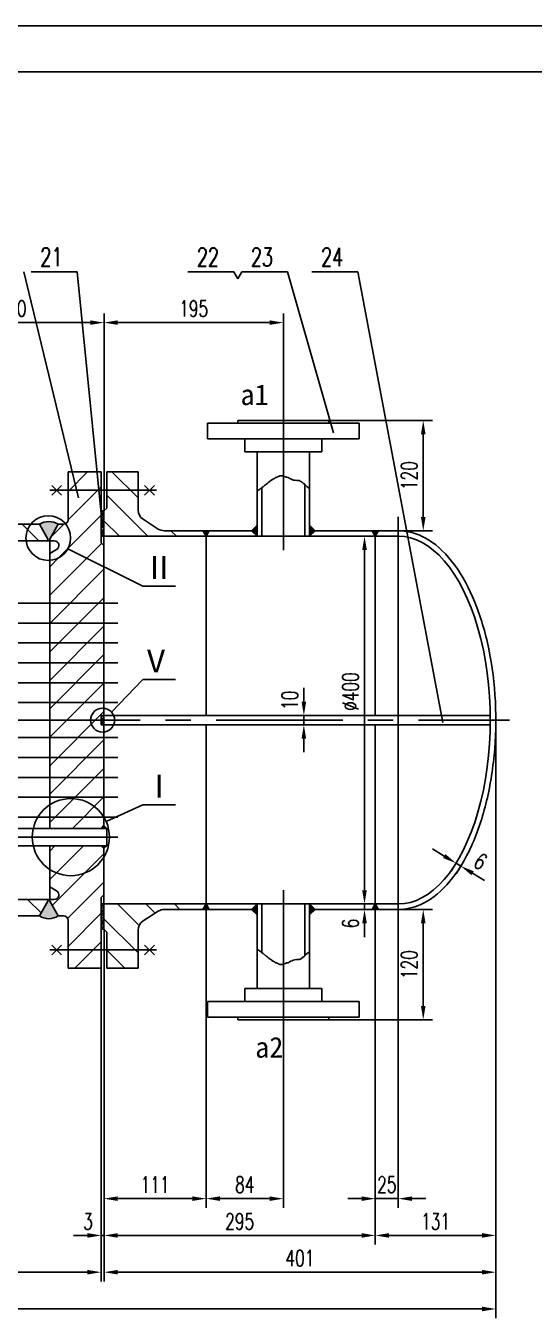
# Model space of a CAD drawing. Extents: x -330 to 591, y 748 to 1407.
# Drawn here: x 262.3 to 372.9, y 1125.9 to 1407.1 of the extents above; entities that cross this region are included whole.
import ezdxf

# ---------------------------------------------------------------- set-up
doc = ezdxf.new("R2010")
doc.units = 0
doc.header["$LTSCALE"] = 11
doc.header["$MEASUREMENT"] = 0
doc.linetypes.add('CENTER', pattern=[2, 1.25, -0.25, 0.25, -0.25])
doc.layers.get('DEFPOINTS').update_dxf_attribs({"linetype": 'CONTINUOUS'})
doc.layers.add('1', color=1, linetype='CONTINUOUS')
doc.layers.add('6', color=1, linetype='CENTER')
doc.styles.add('HZTXT', font='romans.shx', dxfattribs={"width": 0.7, "bigfont": 'hzj.shx'})
doc.styles.get("Standard").update_dxf_attribs({"font": 'SimSun.ttf', "width": 0.7})
doc.dimstyles.get("Standard").update_dxf_attribs({"dimtxt": 0.18, "dimasz": 0.18, "dimexe": 0.18, "dimexo": 0.0625, "dimgap": 0.09, "dimtad": 0, "dimtih": 1, "dimtoh": 1, "dimdec": 4, "dimzin": 0, "dimdsep": 46, "dimtxsty": 'Standard', "dimcen": 0.09, "dimadec": 0, "dimazin": 0, "dimtfac": 1, "dimtdec": 4, "dimtofl": 0, "dimtmove": 0, "dimatfit": 3, "dimfxl": 0, "dimtolj": 1, "dimtzin": 0, "dimarcsym": 0})
pattern_1 = [(135, (0, 731.0505), (-3.093592, -3.093592), [])]
pattern_2 = [(45, (-23.901, -31.7727), (-0.26516504, 0.26516504), []), (135, (-23.901, -31.7727), (-0.79549513, 0.26516504), [0.9375, -0.5625])]

# ---------------------------------------------------------------- blocks, each defined once
blk = doc.blocks.new('*D128')
at = {"layer": '1', "color": 4}
for p, q in [((-179.46, 1141.89), (-179.46, 1133.89)), ((278.74, 1141.89), (278.74, 1133.89)), ((-176.46, 1135.89), (275.74, 1135.89))]:
    blk.add_line(p, q, dxfattribs=at)
for points in [[(-176.46, 1136.39), (-176.46, 1135.39), (-179.46, 1135.89)], [(275.74, 1136.39), (275.74, 1135.39), (278.74, 1135.89)]]:
    blk.add_solid(points, dxfattribs=at)
at = {"layer": 'DEFPOINTS', "color": 0}
for p in [(-179.46, 1141.89), (278.74, 1141.89), (278.74, 1135.89)]:
    blk.add_point(p, dxfattribs=at)
at = {"layer": '1', "color": 4, "insert": (49.64, 1138.94), "char_height": 3.5, "attachment_point": 5, "style": 'HZTXT'}
blk.add_mtext('\\A1;3191', dxfattribs=at)
blk = doc.blocks.new('*D127')
at = {"layer": '1', "color": 4}
for p, q in [((364.54, 1181.74), (364.54, 1125.89)), ((-265.26, 1146.72), (-265.26, 1125.89)), ((-262.26, 1127.89), (361.54, 1127.89))]:
    blk.add_line(p, q, dxfattribs=at)
for points in [[(-262.26, 1128.39), (-262.26, 1127.39), (-265.26, 1127.89)], [(361.54, 1128.39), (361.54, 1127.39), (364.54, 1127.89)]]:
    blk.add_solid(points, dxfattribs=at)
at = {"layer": 'DEFPOINTS', "color": 0}
for p in [(364.54, 1181.74), (-265.26, 1146.72), (364.54, 1127.89)]:
    blk.add_point(p, dxfattribs=at)
at = {"layer": '1', "color": 4, "insert": (49.64, 1130.94), "char_height": 3.5, "attachment_point": 5, "style": 'HZTXT'}
blk.add_mtext('\\A1;~4000', dxfattribs=at)
blk = doc.blocks.new('*D15')
at = {"layer": '1', "color": 4}
for p, q in [((239.34, 1337.6), (239.34, 1344.48)), ((279.34, 1301.5), (279.34, 1344.48)), ((242.34, 1342.48), (276.34, 1342.48))]:
    blk.add_line(p, q, dxfattribs=at)
for points in [[(242.34, 1342.98), (242.34, 1341.98), (239.34, 1342.48)], [(276.34, 1342.98), (276.34, 1341.98), (279.34, 1342.48)]]:
    blk.add_solid(points, dxfattribs=at)
at = {"layer": 'DEFPOINTS', "color": 0}
for p in [(279.34, 1342.48), (239.34, 1337.6), (279.34, 1301.5)]:
    blk.add_point(p, dxfattribs=at)
at = {"layer": '1', "color": 4, "insert": (259.34, 1345.53), "char_height": 3.5, "attachment_point": 5, "style": 'HZTXT'}
blk.add_mtext('\\A1;200', dxfattribs=at)
blk = doc.blocks.new('*D14')
at = {"layer": '1', "color": 4}
for p, q in [((279.34, 1301.5), (279.34, 1344.48)), ((318.34, 1324.2), (318.34, 1344.48)), ((282.34, 1342.48), (315.34, 1342.48))]:
    blk.add_line(p, q, dxfattribs=at)
for points in [[(282.34, 1342.98), (282.34, 1341.98), (279.34, 1342.48)], [(315.34, 1342.98), (315.34, 1341.98), (318.34, 1342.48)]]:
    blk.add_solid(points, dxfattribs=at)
at = {"layer": 'DEFPOINTS', "color": 0}
for p in [(318.34, 1342.48), (318.34, 1324.2), (279.34, 1301.5)]:
    blk.add_point(p, dxfattribs=at)
at = {"layer": '1', "color": 4, "insert": (298.84, 1345.53), "char_height": 3.5, "attachment_point": 5, "style": 'HZTXT'}
blk.add_mtext('\\A1;195', dxfattribs=at)
blk = doc.blocks.new('*D13')
at = {"layer": '1', "color": 4}
for p, q in [((328.24, 1321.2), (350.76, 1321.2)), ((348.76, 1300.2), (348.76, 1318.2)), ((333.72, 1297.2), (350.76, 1297.2))]:
    blk.add_line(p, q, dxfattribs=at)
for points in [[(348.26, 1318.2), (349.26, 1318.2), (348.76, 1321.2)], [(348.26, 1300.2), (349.26, 1300.2), (348.76, 1297.2)]]:
    blk.add_solid(points, dxfattribs=at)
at = {"layer": 'DEFPOINTS', "color": 0}
for p in [(328.24, 1321.2), (348.76, 1321.2), (333.72, 1297.2)]:
    blk.add_point(p, dxfattribs=at)
at = {"layer": '1', "color": 4, "insert": (345.71, 1309.2), "char_height": 3.5, "attachment_point": 5, "rotation": 90, "style": 'HZTXT'}
blk.add_mtext('\\A1;120', dxfattribs=at)
blk = doc.blocks.new('*D12')
at = {"layer": '1', "color": 4}
for p, q in [((364.54, 1256), (364.54, 1133.89)), ((279.34, 1210.5), (279.34, 1133.89)), ((282.34, 1135.89), (361.54, 1135.89))]:
    blk.add_line(p, q, dxfattribs=at)
for points in [[(282.34, 1136.39), (282.34, 1135.39), (279.34, 1135.89)], [(361.54, 1136.39), (361.54, 1135.39), (364.54, 1135.89)]]:
    blk.add_solid(points, dxfattribs=at)
at = {"layer": 'DEFPOINTS', "color": 0}
for p in [(364.54, 1256), (279.34, 1210.5), (364.54, 1135.89)]:
    blk.add_point(p, dxfattribs=at)
at = {"layer": '1', "color": 4, "insert": (321.94, 1138.94), "char_height": 3.5, "attachment_point": 5, "style": 'HZTXT'}
blk.add_mtext('\\A1;401', dxfattribs=at)
blk = doc.blocks.new('*D11')
at = {"layer": '1', "color": 4}
for p, q in [((364.54, 1256), (364.54, 1141.89)), ((338.34, 1216), (338.34, 1141.89)), ((341.34, 1143.89), (361.54, 1143.89))]:
    blk.add_line(p, q, dxfattribs=at)
for points in [[(341.34, 1144.39), (341.34, 1143.39), (338.34, 1143.89)], [(361.54, 1144.39), (361.54, 1143.39), (364.54, 1143.89)]]:
    blk.add_solid(points, dxfattribs=at)
at = {"layer": 'DEFPOINTS', "color": 0}
for p in [(364.54, 1256), (338.34, 1216), (364.54, 1143.89)]:
    blk.add_point(p, dxfattribs=at)
at = {"layer": '1', "color": 4, "insert": (351.44, 1146.94), "char_height": 3.5, "attachment_point": 5, "style": 'HZTXT'}
blk.add_mtext('\\A1;131', dxfattribs=at)
blk = doc.blocks.new('*D10')
at = {"layer": '1', "color": 4}
for p, q in [((338.34, 1216), (338.34, 1141.89)), ((279.34, 1149.89), (279.34, 1141.89)), ((282.34, 1143.89), (335.34, 1143.89))]:
    blk.add_line(p, q, dxfattribs=at)
for points in [[(282.34, 1144.39), (282.34, 1143.39), (279.34, 1143.89)], [(335.34, 1144.39), (335.34, 1143.39), (338.34, 1143.89)]]:
    blk.add_solid(points, dxfattribs=at)
at = {"layer": 'DEFPOINTS', "color": 0}
for p in [(338.34, 1216), (279.34, 1149.89), (338.34, 1143.89)]:
    blk.add_point(p, dxfattribs=at)
at = {"layer": '1', "color": 4, "insert": (308.84, 1146.94), "char_height": 3.5, "attachment_point": 5, "style": 'HZTXT'}
blk.add_mtext('\\A1;295', dxfattribs=at)
blk = doc.blocks.new('*D9')
at = {"layer": '1', "color": 4}
for p, q in [((301.54, 1216), (301.54, 1149.89)), ((279.34, 1210.5), (279.34, 1149.89)), ((298.54, 1151.89), (282.34, 1151.89))]:
    blk.add_line(p, q, dxfattribs=at)
for points in [[(282.34, 1152.39), (282.34, 1151.39), (279.34, 1151.89)], [(298.54, 1152.39), (298.54, 1151.39), (301.54, 1151.89)]]:
    blk.add_solid(points, dxfattribs=at)
at = {"layer": 'DEFPOINTS', "color": 0}
for p in [(301.54, 1216), (279.34, 1210.5), (279.34, 1151.89)]:
    blk.add_point(p, dxfattribs=at)
at = {"layer": '1', "color": 4, "insert": (290.44, 1154.94), "char_height": 3.5, "attachment_point": 5, "style": 'HZTXT'}
blk.add_mtext('\\A1;111', dxfattribs=at)
blk = doc.blocks.new('*D8')
at = {"layer": '1', "color": 4}
for p, q in [((338.34, 1216), (338.34, 1149.89)), ((343.34, 1211.8), (343.34, 1149.89)), ((335.34, 1151.89), (332.34, 1151.89)), ((343.34, 1151.89), (338.34, 1151.89)), ((346.34, 1151.89), (349.34, 1151.89))]:
    blk.add_line(p, q, dxfattribs=at)
for points in [[(335.34, 1152.39), (335.34, 1151.39), (338.34, 1151.89)], [(346.34, 1152.39), (346.34, 1151.39), (343.34, 1151.89)]]:
    blk.add_solid(points, dxfattribs=at)
at = {"layer": 'DEFPOINTS', "color": 0}
for p in [(338.34, 1216), (343.34, 1211.8), (338.34, 1151.89)]:
    blk.add_point(p, dxfattribs=at)
at = {"layer": '1', "color": 4, "insert": (340.84, 1154.94), "char_height": 3.5, "attachment_point": 5, "style": 'HZTXT'}
blk.add_mtext('\\A1;25', dxfattribs=at)
blk = doc.blocks.new('*D7')
at = {"layer": '1', "color": 4}
for p, q in [((301.54, 1216), (301.54, 1149.89)), ((318.34, 1187.8), (318.34, 1149.89)), ((304.54, 1151.89), (315.34, 1151.89))]:
    blk.add_line(p, q, dxfattribs=at)
for points in [[(304.54, 1152.39), (304.54, 1151.39), (301.54, 1151.89)], [(315.34, 1152.39), (315.34, 1151.39), (318.34, 1151.89)]]:
    blk.add_solid(points, dxfattribs=at)
at = {"layer": 'DEFPOINTS', "color": 0}
for p in [(301.54, 1216), (318.34, 1187.8), (318.34, 1151.89)]:
    blk.add_point(p, dxfattribs=at)
at = {"layer": '1', "color": 4, "insert": (309.94, 1154.94), "char_height": 3.5, "attachment_point": 5, "style": 'HZTXT'}
blk.add_mtext('\\A1;84', dxfattribs=at)
blk = doc.blocks.new('*D6')
at = {"layer": '1', "color": 4}
for p, q in [((278.74, 1210.5), (278.74, 1141.89)), ((279.34, 1210.5), (279.34, 1141.89)), ((275.74, 1143.89), (272.74, 1143.89)), ((278.74, 1143.89), (279.34, 1143.89)), ((282.34, 1143.89), (285.34, 1143.89))]:
    blk.add_line(p, q, dxfattribs=at)
for points in [[(275.74, 1144.39), (275.74, 1143.39), (278.74, 1143.89)], [(282.34, 1144.39), (282.34, 1143.39), (279.34, 1143.89)]]:
    blk.add_solid(points, dxfattribs=at)
at = {"layer": 'DEFPOINTS', "color": 0}
for p in [(278.74, 1210.5), (279.34, 1210.5), (279.34, 1143.89)]:
    blk.add_point(p, dxfattribs=at)
at = {"layer": '1', "color": 4, "insert": (275.85, 1146.94), "char_height": 3.5, "attachment_point": 5, "style": 'HZTXT'}
blk.add_mtext('\\A1;3', dxfattribs=at)
blk = doc.blocks.new('*D5')
at = {"layer": '1', "color": 4}
for p, q in [((335.36, 1296), (337.99, 1296)), ((335.99, 1219), (335.99, 1293)), ((335.36, 1216), (337.99, 1216))]:
    blk.add_line(p, q, dxfattribs=at)
for points in [[(335.49, 1293), (336.49, 1293), (335.99, 1296)], [(335.49, 1219), (336.49, 1219), (335.99, 1216)]]:
    blk.add_solid(points, dxfattribs=at)
at = {"layer": 'DEFPOINTS', "color": 0}
for p in [(335.36, 1296), (335.99, 1296), (335.36, 1216)]:
    blk.add_point(p, dxfattribs=at)
at = {"layer": '1', "color": 4, "insert": (332.94, 1262.2), "char_height": 3.5, "attachment_point": 5, "rotation": 90, "style": 'HZTXT'}
blk.add_mtext('\\A1;%%C400', dxfattribs=at)
blk = doc.blocks.new('*D4')
at = {"layer": '1', "color": 4}
for p, q in [((335.99, 1219), (335.99, 1222)), ((336.12, 1214.8), (333.99, 1214.8)), ((335.36, 1216), (337.99, 1216)), ((335.99, 1216), (335.99, 1214.8)), ((335.99, 1211.8), (335.99, 1208.8))]:
    blk.add_line(p, q, dxfattribs=at)
for points in [[(335.49, 1219), (336.49, 1219), (335.99, 1216)], [(335.49, 1211.8), (336.49, 1211.8), (335.99, 1214.8)]]:
    blk.add_solid(points, dxfattribs=at)
at = {"layer": 'DEFPOINTS', "color": 0}
for p in [(335.36, 1216), (335.99, 1214.8), (336.12, 1214.8)]:
    blk.add_point(p, dxfattribs=at)
at = {"layer": '1', "color": 4, "insert": (332.94, 1211.74), "char_height": 3.5, "attachment_point": 5, "rotation": 90, "style": 'HZTXT'}
blk.add_mtext('\\A1;6', dxfattribs=at)
blk = doc.blocks.new('*D3')
at = {"layer": '1', "color": 4}
for p, q in [((333.72, 1214.8), (350.76, 1214.8)), ((348.76, 1211.8), (348.76, 1193.8)), ((328.24, 1190.8), (350.76, 1190.8))]:
    blk.add_line(p, q, dxfattribs=at)
for points in [[(348.26, 1211.8), (349.26, 1211.8), (348.76, 1214.8)], [(348.26, 1193.8), (349.26, 1193.8), (348.76, 1190.8)]]:
    blk.add_solid(points, dxfattribs=at)
at = {"layer": 'DEFPOINTS', "color": 0}
for p in [(333.72, 1214.8), (328.24, 1190.8), (348.76, 1190.8)]:
    blk.add_point(p, dxfattribs=at)
at = {"layer": '1', "color": 4, "insert": (345.71, 1202.8), "char_height": 3.5, "attachment_point": 5, "rotation": 90, "style": 'HZTXT'}
blk.add_mtext('\\A1;120', dxfattribs=at)
blk = doc.blocks.new('*D2')
at = {"layer": '1', "color": 4}
for p, q in [((353.33, 1226.42), (350.76, 1227.98)), ((356.07, 1225.15), (354.86, 1223.16)), ((357.1, 1224.53), (355.89, 1222.54)), ((355.9, 1224.87), (356.92, 1224.25)), ((359.49, 1222.69), (362.05, 1221.14))]:
    blk.add_line(p, q, dxfattribs=at)
for points in [[(353.59, 1226.85), (353.07, 1226), (355.9, 1224.87)], [(359.75, 1223.12), (359.23, 1222.26), (356.92, 1224.25)]]:
    blk.add_solid(points, dxfattribs=at)
at = {"layer": 'DEFPOINTS', "color": 0}
for p in [(356.07, 1225.15), (356.92, 1224.25), (357.1, 1224.53)]:
    blk.add_point(p, dxfattribs=at)
at = {"layer": '1', "color": 4, "insert": (361.21, 1225.26), "char_height": 3.5, "attachment_point": 5, "rotation": 328.7921, "style": 'HZTXT'}
blk.add_mtext('\\A1;6', dxfattribs=at)
blk = doc.blocks.new('*D1')
at = {"layer": '1', "color": 4}
for p, q in [((322.8, 1260), (322.8, 1263)), ((321.32, 1257), (324.8, 1257)), ((322.8, 1255), (322.8, 1257)), ((321.32, 1255), (324.8, 1255)), ((322.8, 1252), (322.8, 1249))]:
    blk.add_line(p, q, dxfattribs=at)
for points in [[(322.3, 1260), (323.3, 1260), (322.8, 1257)], [(322.3, 1252), (323.3, 1252), (322.8, 1255)]]:
    blk.add_solid(points, dxfattribs=at)
at = {"layer": 'DEFPOINTS', "color": 0}
for p in [(321.32, 1257), (322.8, 1257), (321.32, 1255)]:
    blk.add_point(p, dxfattribs=at)
at = {"layer": '1', "color": 4, "insert": (319.75, 1260.31), "char_height": 3.5, "attachment_point": 5, "rotation": 90, "style": 'HZTXT'}
blk.add_mtext('\\A1;10', dxfattribs=at)

msp = doc.modelspace()

# ---------------------------------------------------------------- hatches: boundary and pattern name
at = {"layer": '1'}
h = msp.add_hatch(dxfattribs=at)
h.set_pattern_fill('ANSI31', color=0, scale=35, style=0)
h.set_pattern_definition([(45, (0, 731.0505), (-3.093592, 3.093592), [])])
h.paths.add_polyline_path([(278.737729, 1217.403015), (279.337729, 1218.003015), (279.337729, 1226.249643, -0.4265553743), (267.537729, 1223.530492), (267.537729, 1219.735066), (269.037729, 1218.869041, -0.767326988), (268.537729, 1217.003015), (267.537729, 1217.003015), (267.537729, 1216.603015), (269.38525, 1213.403015), (270.537729, 1213.403015, -0.4142135624), (271.537729, 1212.403015), (271.537729, 1206.003015), (278.737729, 1206.003015)])
h.paths.add_polyline_path([(278.737729, 1206.003015), (271.537729, 1206.003015), (271.537729, 1202.003015), (278.737729, 1202.003015)])
h.paths.add_polyline_path([(279.337729, 1253.417283, -0.448121371), (276.437978, 1256.003015, -0.448121371), (279.337729, 1258.588748), (279.337729, 1289.357142), (271.46659, 1293.25779, -0.255495202), (267.537729, 1290.753608), (267.537729, 1256.003015), (267.537729, 1237.564699, -0.4265553743), (279.337729, 1234.845548)])
h.paths.add_polyline_path([(267.537729, 1237.564699), (267.537729, 1232.453015), (278.737729, 1232.453015), (279.337729, 1233.053015), (279.337729, 1234.845548, 0.4265553743)])
h.paths.add_polyline_path([(279.337729, 1226.249643), (279.337729, 1228.053015), (278.737729, 1228.653015), (267.537729, 1228.653015), (267.537729, 1223.530492, 0.4265553743)])
h.paths.add_polyline_path([(278.737729, 1256.003015), (278.737729, 1257.003015), (279.337729, 1257.003015), (279.337729, 1258.588748, 0.448121371), (276.437978, 1256.003015, 0.448121371), (279.337729, 1253.417283), (279.337729, 1255.003015), (278.737729, 1255.003015)], flags=17)
h.paths.add_polyline_path([(272.068239, 1295.599107, 0.1744747558), (270.954387, 1298.693952, -0.1078568398), (270.537729, 1298.603015), (269.38525, 1298.603015), (267.537729, 1295.403015), (267.537729, 1295.003015), (268.537729, 1295.003015, -0.767326988), (269.037729, 1293.13699), (267.537729, 1292.270965), (267.537729, 1290.753608, 0.3946753707)])
h.paths.add_polyline_path([(278.737729, 1306.003015), (271.537729, 1306.003015), (271.537729, 1299.603015, -0.2932553167), (270.954387, 1298.693952, -0.1744747558), (272.068239, 1295.599107, -0.1264311471), (271.46659, 1293.25779), (279.337729, 1289.357142), (279.337729, 1294.003015), (278.737729, 1294.603015)])
h.paths.add_polyline_path([(278.737729, 1310.003015), (271.537729, 1310.003015), (271.537729, 1306.003015), (278.737729, 1306.003015)])
h = msp.add_hatch(dxfattribs=at)
h.set_pattern_fill('ANSI31', color=0, scale=35, angle=90, style=0)
h.set_pattern_definition(pattern_1)
h.paths.add_polyline_path([(286.737729, 1301.716453), (286.737729, 1306.003015), (279.937729, 1306.003015), (279.937729, 1302.103015), (279.337729, 1301.503015), (279.337729, 1296.003015), (298.337729, 1296.003015), (297.644908, 1297.203015), (292.439975, 1297.203015, -0.143297214), (291.146246, 1297.581564), (287.844, 1299.695002, -0.2557369175)])
h.paths.add_polyline_path([(286.737729, 1310.003015), (279.937729, 1310.003015), (279.937729, 1306.003015), (286.737729, 1306.003015)])
for points in [[(269.38525, 1298.603015, 0.2930373074), (265.290208, 1298.603015), (267.137729, 1295.403015), (267.137729, 1295.003015), (267.537729, 1295.003015), (267.537729, 1295.403015)], [(301.537729, 1296.003015), (302.230549, 1297.203015), (300.844908, 1297.203015)], [(312.637729, 1298.403015), (311.437729, 1297.203015), (312.637729, 1296.003015)], [(325.237729, 1297.203015), (324.037729, 1298.403015), (324.037729, 1296.003015)], [(339.030549, 1297.203015), (337.644908, 1297.203015), (338.337729, 1296.003015)], [(279.937729, 1232.453015), (279.337729, 1233.053015), (278.737729, 1232.453015)], [(278.737729, 1228.653015), (279.337729, 1228.053015), (279.937729, 1228.653015)], [(267.537729, 1216.603015), (267.537729, 1217.003015), (267.137729, 1217.003015), (267.137729, 1216.603015), (265.290208, 1213.403015, 0.2930373074), (269.38525, 1213.403015)], [(301.537729, 1216.003015), (300.844908, 1214.803015), (302.230549, 1214.803015)], [(312.637729, 1216.003015), (311.437729, 1214.803015), (312.637729, 1213.603015)], [(324.037729, 1216.003015), (324.037729, 1213.603015), (325.237729, 1214.803015)], [(339.030549, 1214.803015), (338.337729, 1216.003015), (337.644908, 1214.803015)]]:
    msp.add_hatch(color=0, dxfattribs=at).paths.add_polyline_path(points)
h = msp.add_hatch(dxfattribs=at)
h.set_pattern_fill('ANSI38', color=0, scale=3, style=0)
h.set_pattern_definition(pattern_2)
h.paths.add_polyline_path([(278.737729, 1296.003015), (279.337729, 1296.003015), (279.337729, 1301.503015), (278.737729, 1301.503015)])
h = msp.add_hatch(dxfattribs=at)
h.set_pattern_fill('ANSI31', color=0, scale=35, angle=90, style=0)
h.set_pattern_definition(pattern_1)
h.paths.add_polyline_path([(-32.70801, 1298.603015), (-165.21475, 1298.603015), (-167.062271, 1295.403015), (-167.062271, 1295.003015), (-32.70801, 1295.003015)])
h.paths.add_polyline_path([(-148.704256, 1215.599825), (-150.107446, 1217.003015), (-167.062271, 1217.003015), (-167.062271, 1216.603015), (-165.21475, 1213.403015), (-150.901066, 1213.403015)])
h.paths.add_polyline_path([(-32.70801, 1217.003015), (-128.817097, 1217.003015), (-130.220287, 1215.599825), (-128.023477, 1213.403015), (-32.70801, 1213.403015)])
h.paths.add_polyline_path([(13.428503, 1217.003015), (-30.90801, 1217.003015), (-30.90801, 1213.403015), (13.428503, 1213.403015)])
h.paths.add_polyline_path([(-6.887925, 1298.603015), (-30.90801, 1298.603015), (-30.90801, 1295.003015), (-7.808772, 1295.003015)])
h.paths.add_polyline_path([(13.428503, 1298.603015), (-6.887925, 1298.603015), (-7.808772, 1295.003015), (13.428503, 1295.003015)])
h.paths.add_polyline_path([(45.948423, 1298.603015), (15.713946, 1298.603015), (15.228503, 1295.775811), (15.228503, 1295.003015), (45.355336, 1295.003015)])
h.paths.add_polyline_path([(57.636938, 1298.603015), (45.948423, 1298.603015), (45.355336, 1295.003015), (57.636938, 1295.003015)])
h.paths.add_polyline_path([(57.636938, 1217.003015), (15.228503, 1217.003015), (15.228503, 1213.403015), (57.636938, 1213.403015)])
h.paths.add_polyline_path([(102.769531, 1217.003015), (59.436938, 1217.003015), (59.436938, 1213.403015), (102.769531, 1213.403015)])
h.paths.add_polyline_path([(70.041469, 1298.603015), (59.436938, 1298.603015), (59.436938, 1295.003015), (69.45708, 1295.003015)])
h.paths.add_polyline_path([(102.769531, 1298.603015), (70.041469, 1298.603015), (69.45708, 1295.003015), (102.769531, 1295.003015)])
h.paths.add_polyline_path([(148.32165, 1298.603015), (104.569531, 1298.603015), (104.569531, 1295.003015), (148.32165, 1295.003015)])
h.paths.add_polyline_path([(148.32165, 1217.003015), (104.569531, 1217.003015), (104.569531, 1213.403015), (148.32165, 1213.403015)])
h.paths.add_polyline_path([(198.278929, 1217.003015), (150.12165, 1217.003015), (150.12165, 1213.403015), (200.060656, 1213.403015)])
h.paths.add_polyline_path([(227.120053, 1217.003015), (198.278929, 1217.003015), (200.060656, 1213.403015), (228.336781, 1213.403015)])
h.paths.add_polyline_path([(267.137729, 1216.603015), (267.137729, 1217.003015), (227.120053, 1217.003015), (228.336781, 1213.403015), (265.290208, 1213.403015)])
h.paths.add_polyline_path([(222.881473, 1298.603015), (150.12165, 1298.603015), (150.12165, 1295.003015), (223.877272, 1295.003015)])
h.paths.add_polyline_path([(263.395818, 1298.603015), (250.776523, 1298.603015), (248.579713, 1296.406206), (249.982903, 1295.003015), (262.392062, 1295.003015, -0.0307728706), (262.35534, 1295.599107, -0.1682828865)])
h.paths.add_polyline_path([(265.290208, 1298.603015), (263.395818, 1298.603015, 0.1682828865), (262.35534, 1295.599107, 0.0307728706), (262.392062, 1295.003015), (267.137729, 1295.003015), (267.137729, 1295.403015)])
h = msp.add_hatch(dxfattribs=at)
h.set_pattern_fill('ANSI38', color=0, scale=3, style=0)
h.set_pattern_definition([(45, (-23.701, -31.7727), (-0.26516504, 0.26516504), []), (135, (-23.701, -31.7727), (-0.79549513, 0.26516504), [0.9375, -0.5625])])
h.paths.add_polyline_path([(279.337729, 1257.003015), (278.737729, 1257.003015), (278.737729, 1256.003015), (279.337729, 1256.003015)])
h.paths.add_polyline_path([(279.337729, 1256.003015), (278.737729, 1256.003015), (278.737729, 1255.003015), (279.337729, 1255.003015)])
h = msp.add_hatch(dxfattribs=at)
h.set_pattern_fill('ANSI38', color=0, scale=3, style=0)
h.set_pattern_definition(pattern_2)
h.paths.add_polyline_path([(278.737729, 1210.503015), (279.337729, 1210.503015), (279.337729, 1216.003015), (278.737729, 1216.003015)])
h = msp.add_hatch(dxfattribs=at)
h.set_pattern_fill('ANSI31', color=0, scale=35, angle=90, style=0)
h.set_pattern_definition(pattern_1)
h.paths.add_polyline_path([(291.146246, 1214.424467, -0.143297214), (292.439975, 1214.803015), (297.644908, 1214.803015), (298.337729, 1216.003015), (279.337729, 1216.003015), (279.337729, 1210.503015), (279.937729, 1209.903015), (279.937729, 1206.003015), (286.737729, 1206.003015), (286.737729, 1210.289578, -0.2557369175), (287.844, 1212.311029)])
h.paths.add_polyline_path([(286.737729, 1206.003015), (279.937729, 1206.003015), (279.937729, 1202.003015), (286.737729, 1202.003015)])

# ---------------------------------------------------------------- linework, layer by layer
at = {"layer": '1', "color": 0}
for p, q in [((591.319001, 1407.050472), (-329.680999, 1407.050472)), ((581.319001, 1397.050472), (-304.680999, 1397.050472)), ((273.797936, 1304.394951), (261.942111, 1353.543322)), ((273.496836, 1353.543322), (263.496836, 1353.543322)), ((278.989823, 1298.058263), (273.496836, 1353.543322)), ((307.543027, 1353.543322), (297.543027, 1353.543322)), ((307.543027, 1353.543322), (308.409053, 1352.043322)), ((309.275078, 1353.543322), (308.409053, 1352.043322)), ((319.275078, 1353.543322), (309.275078, 1353.543322)), ((329.224487, 1318.502888), (319.275078, 1353.543322)), ((334.548163, 1353.543322), (324.548163, 1353.543322)), ((353.007472, 1255.492113), (334.548163, 1353.543322)), ((318.337729, 1324.203015), (318.337729, 1293.003015)), ((318.337729, 1320.603015), (301.837729, 1320.603015)), ((301.837729, 1320.603015), (301.837729, 1317.203015)), ((318.337729, 1321.203015), (308.437729, 1321.203015)), ((308.437729, 1321.203015), (308.437729, 1320.603015)), ((318.337729, 1321.203015), (328.237729, 1321.203015)), ((318.337729, 1320.603015), (334.837729, 1320.603015)), ((328.237729, 1321.203015), (328.237729, 1320.603015)), ((334.837729, 1320.603015), (334.837729, 1317.203015)), ((318.337729, 1317.203015), (301.837729, 1317.203015)), ((309.937729, 1317.203015), (309.937729, 1314.403015)), ((318.337729, 1317.203015), (334.837729, 1317.203015)), ((326.737729, 1317.203015), (326.737729, 1314.403015)), ((318.337729, 1314.403015), (309.937729, 1314.403015)), ((312.637729, 1314.403015), (312.637729, 1296.003015)), ((318.337729, 1314.403015), (326.737729, 1314.403015)), ((324.037729, 1314.403015), (324.037729, 1296.003015)), ((278.737729, 1310.003015), (271.537729, 1310.003015)), ((271.537729, 1299.603015), (271.537729, 1310.003015)), ((278.737729, 1310.003015), (278.737729, 1294.603015)), ((279.937729, 1310.003015), (286.737729, 1310.003015)), ((279.937729, 1310.003015), (279.937729, 1302.103015)), ((286.737729, 1310.003015), (286.737729, 1301.716453)), ((314.711137, 1307.329479), (314.831905, 1307.51053)), ((314.831905, 1307.51053), (314.892294, 1307.570877)), ((314.892294, 1307.570877), (315.013071, 1307.691577)), ((315.013071, 1307.691577), (315.07346, 1307.691577)), ((315.07346, 1307.691577), (315.194238, 1307.812276)), ((315.194238, 1307.812276), (315.254626, 1307.812276)), ((315.254626, 1307.812276), (315.315015, 1307.932975)), ((315.315015, 1307.932975), (315.496182, 1307.993328)), ((315.496182, 1307.993328), (315.616959, 1308.114022)), ((315.616959, 1308.114022), (315.737737, 1308.174374)), ((315.737737, 1308.174374), (315.858515, 1308.295073)), ((315.858515, 1308.295073), (315.979292, 1308.35542)), ((315.979292, 1308.35542), (316.10006, 1308.47612)), ((316.10006, 1308.47612), (316.220837, 1308.47612)), ((316.220837, 1308.47612), (316.341615, 1308.596819)), ((316.341615, 1308.596819), (316.462392, 1308.596819)), ((316.462392, 1308.596819), (316.522781, 1308.657171)), ((316.522781, 1308.657171), (316.643559, 1308.777871)), ((316.643559, 1308.777871), (316.824725, 1308.777871)), ((316.824725, 1308.777871), (317.005892, 1308.89857)), ((317.005892, 1308.89857), (317.066281, 1308.958917)), ((317.066281, 1308.958917), (317.247447, 1308.958917)), ((317.247447, 1308.958917), (317.307836, 1309.019264)), ((317.307836, 1309.019264), (317.428603, 1309.079616)), ((317.428603, 1309.079616), (317.488992, 1309.079616)), ((317.488992, 1309.079616), (317.488992, 1309.139963)), ((317.488992, 1309.139963), (318.334435, 1309.139963)), ((318.334435, 1309.139963), (318.515602, 1309.019264)), ((318.515602, 1309.019264), (318.817536, 1308.958917)), ((318.817536, 1308.958917), (319.059091, 1308.838218)), ((319.059091, 1308.838218), (319.361035, 1308.777871)), ((319.361035, 1308.777871), (319.60259, 1308.657171)), ((319.60259, 1308.657171), (319.904534, 1308.47612)), ((319.904534, 1308.47612), (320.266857, 1308.35542)), ((320.266857, 1308.35542), (320.508412, 1308.234721)), ((320.508412, 1308.234721), (320.870745, 1308.174374)), ((320.870745, 1308.174374), (321.293467, 1308.114022)), ((321.293467, 1308.114022), (321.776567, 1308.114022)), ((321.776567, 1308.114022), (322.018122, 1307.993328)), ((322.018122, 1307.993328), (322.1389, 1307.932975)), ((322.1389, 1307.932975), (322.320066, 1307.872628)), ((322.320066, 1307.872628), (322.380455, 1307.812276)), ((322.380455, 1307.812276), (322.62201, 1307.570877)), ((322.62201, 1307.570877), (322.682399, 1307.51053)), ((322.682399, 1307.51053), (322.863555, 1307.450178)), ((322.863555, 1307.450178), (322.923944, 1307.329479)), ((267.537729, 1306.003015), (290.737729, 1306.003015)), ((267.977069, 1304.942355), (270.098389, 1307.063676)), ((270.098389, 1304.942355), (267.977069, 1307.063676)), ((288.177069, 1304.942355), (290.298389, 1307.063676)), ((290.298389, 1304.942355), (288.177069, 1307.063676)), ((312.637729, 1305.887754), (312.718317, 1305.941445)), ((312.718317, 1305.941445), (313.141038, 1306.182843)), ((313.141038, 1306.182843), (313.382583, 1306.36389)), ((313.382583, 1306.36389), (313.442972, 1306.424237)), ((313.442972, 1306.424237), (313.56375, 1306.544936)), ((313.56375, 1306.544936), (313.684528, 1306.605288)), ((313.637729, 1306.581903), (313.637729, 1296.003015)), ((313.684528, 1306.605288), (313.744916, 1306.665635)), ((313.744916, 1306.665635), (313.926083, 1306.786335)), ((313.926083, 1306.786335), (314.04686, 1306.846687)), ((314.04686, 1306.846687), (314.167638, 1306.967386)), ((314.167638, 1306.967386), (314.228027, 1307.027733)), ((314.228027, 1307.027733), (314.409193, 1307.148433)), ((314.409193, 1307.148433), (314.59036, 1307.329479)), ((314.59036, 1307.329479), (314.711137, 1307.329479)), ((322.923944, 1307.329479), (323.044722, 1307.208785)), ((323.037729, 1307.215773), (323.037729, 1296.003015)), ((323.044722, 1307.208785), (323.1655, 1307.088086)), ((323.1655, 1307.088086), (323.346666, 1306.907034)), ((323.346666, 1306.907034), (323.527832, 1306.725988)), ((323.527832, 1306.725988), (323.708999, 1306.605288)), ((323.708999, 1306.605288), (324.010943, 1306.424237)), ((324.010943, 1306.424237), (324.037729, 1306.397467)), ((279.337729, 1301.503015), (279.937729, 1302.103015)), ((279.337729, 1301.503015), (278.737729, 1301.503015)), ((279.337729, 1301.503015), (279.337729, 1257.003015)), ((279.337729, 1301.503015), (279.337729, 1256.003015)), ((287.844, 1299.695002), (291.146246, 1297.581564)), ((343.337729, 1300.203015), (343.337729, 1211.803015)), ((250.776523, 1298.603015), (265.290208, 1298.603015)), ((267.137729, 1295.403015), (265.290208, 1298.603015)), ((267.537729, 1295.403015), (269.38525, 1298.603015)), ((270.537729, 1298.603015), (269.38525, 1298.603015)), ((292.439975, 1297.203015), (311.437729, 1297.203015)), ((301.537729, 1296.003015), (300.844908, 1297.203015)), ((301.537729, 1296.003015), (302.230549, 1297.203015)), ((311.437729, 1297.203015), (312.637729, 1298.403015)), ((312.637729, 1296.003015), (311.437729, 1297.203015)), ((325.237729, 1297.203015), (324.037729, 1298.403015)), ((324.037729, 1296.003015), (325.237729, 1297.203015)), ((325.237729, 1297.203015), (343.337729, 1297.203015)), ((338.337729, 1296.003015), (337.644908, 1297.203015)), ((338.337729, 1296.003015), (339.030549, 1297.203015)), ((249.982903, 1295.003015), (268.537729, 1295.003015)), ((267.137729, 1295.403015), (267.137729, 1295.003015)), ((267.537729, 1295.403015), (267.537729, 1256.003015)), ((278.737729, 1296.003015), (343.337729, 1296.003015)), ((279.337729, 1294.003015), (278.737729, 1294.603015)), ((301.537729, 1296.003015), (301.537729, 1257.003015)), ((338.337729, 1296.003015), (338.337729, 1257.003015)), ((269.037729, 1293.13699), (267.537729, 1292.270965)), ((287.808563, 1285.159307), (271.46659, 1293.25779)), ((287.808563, 1285.159307), (294.882911, 1285.159307)), ((287.808563, 1264.812318), (280.961114, 1257.759799)), ((287.808563, 1264.812318), (294.882911, 1264.812318)), ((278.737729, 1257.003015), (363.331478, 1257.003015)), ((278.737729, 1257.003015), (278.737729, 1256.003015)), ((267.537729, 1232.453015), (267.537729, 1256.003015)), ((278.737729, 1255.003015), (278.737729, 1256.003015)), ((278.737729, 1255.003015), (363.331478, 1255.003015)), ((279.337729, 1233.053015), (279.337729, 1256.003015)), ((279.337729, 1233.053015), (279.337729, 1255.003015)), ((301.537729, 1216.003015), (301.537729, 1255.003015)), ((338.337729, 1216.003015), (338.337729, 1255.003015)), ((279.787995, 1233.980158), (287.808563, 1237.577129)), ((287.808563, 1237.577129), (294.882911, 1237.577129)), ((279.937729, 1232.453015), (150.12165, 1232.453015)), ((279.337729, 1233.053015), (278.737729, 1232.453015)), ((279.937729, 1232.453015), (279.337729, 1233.053015)), ((279.937729, 1228.653015), (279.937729, 1232.453015)), ((279.937729, 1228.653015), (150.12165, 1228.653015)), ((267.537729, 1216.603015), (267.537729, 1228.653015)), ((279.337729, 1228.053015), (278.737729, 1228.653015)), ((279.937729, 1228.653015), (279.337729, 1228.053015)), ((279.337729, 1210.503015), (279.337729, 1228.053015)), ((279.337729, 1210.503015), (279.337729, 1228.053015)), ((269.037729, 1218.869041), (267.537729, 1219.735066)), ((279.337729, 1218.003015), (278.737729, 1217.403015)), ((318.337729, 1187.803015), (318.337729, 1219.003015)), ((150.12165, 1217.003015), (268.537729, 1217.003015)), ((267.137729, 1216.603015), (265.290208, 1213.403015)), ((267.137729, 1216.603015), (267.137729, 1217.003015)), ((267.537729, 1216.603015), (269.38525, 1213.403015)), ((278.737729, 1202.003015), (278.737729, 1217.403015)), ((278.737729, 1216.003015), (343.337729, 1216.003015)), ((292.439975, 1214.803015), (311.437729, 1214.803015)), ((301.537729, 1216.003015), (300.844908, 1214.803015)), ((301.537729, 1216.003015), (302.230549, 1214.803015)), ((312.637729, 1216.003015), (311.437729, 1214.803015)), ((311.437729, 1214.803015), (312.637729, 1213.603015)), ((312.637729, 1197.603015), (312.637729, 1216.003015)), ((313.637729, 1205.424128), (313.637729, 1216.003015)), ((323.037729, 1204.790258), (323.037729, 1216.003015)), ((324.037729, 1216.003015), (325.237729, 1214.803015)), ((324.037729, 1197.603015), (324.037729, 1216.003015)), ((325.237729, 1214.803015), (324.037729, 1213.603015)), ((325.237729, 1214.803015), (343.337729, 1214.803015)), ((338.337729, 1216.003015), (337.644908, 1214.803015)), ((338.337729, 1216.003015), (339.030549, 1214.803015)), ((150.12165, 1213.403015), (265.290208, 1213.403015)), ((270.537729, 1213.403015), (269.38525, 1213.403015)), ((271.537729, 1212.403015), (271.537729, 1202.003015)), ((287.844, 1212.311029), (291.146246, 1214.424467)), ((279.337729, 1210.503015), (278.737729, 1210.503015)), ((279.337729, 1210.503015), (279.937729, 1209.903015)), ((279.937729, 1202.003015), (279.937729, 1209.903015)), ((286.737729, 1202.003015), (286.737729, 1210.289578)), ((270.098389, 1207.063676), (267.977069, 1204.942355)), ((267.977069, 1207.063676), (270.098389, 1204.942355)), ((290.298389, 1207.063676), (288.177069, 1204.942355)), ((288.177069, 1207.063676), (290.298389, 1204.942355)), ((267.537729, 1206.003015), (290.737729, 1206.003015)), ((312.637729, 1206.118277), (312.718317, 1206.064586)), ((312.718317, 1206.064586), (313.141038, 1205.823188)), ((313.141038, 1205.823188), (313.382583, 1205.642141)), ((313.382583, 1205.642141), (313.442972, 1205.581794)), ((313.442972, 1205.581794), (313.56375, 1205.461095)), ((313.56375, 1205.461095), (313.684528, 1205.400743)), ((313.684528, 1205.400743), (313.744916, 1205.340396)), ((313.744916, 1205.340396), (313.926083, 1205.219696)), ((313.926083, 1205.219696), (314.04686, 1205.159344)), ((314.04686, 1205.159344), (314.167638, 1205.038645)), ((314.167638, 1205.038645), (314.228027, 1204.978298)), ((314.228027, 1204.978298), (314.409193, 1204.857598)), ((314.409193, 1204.857598), (314.59036, 1204.676552)), ((314.59036, 1204.676552), (314.711137, 1204.676552)), ((314.711137, 1204.676552), (314.831905, 1204.4955)), ((314.831905, 1204.4955), (314.892294, 1204.435154)), ((314.892294, 1204.435154), (315.013071, 1204.314454)), ((315.013071, 1204.314454), (315.07346, 1204.314454)), ((315.07346, 1204.314454), (315.194238, 1204.193755)), ((315.194238, 1204.193755), (315.254626, 1204.193755)), ((315.254626, 1204.193755), (315.315015, 1204.073056)), ((315.315015, 1204.073056), (315.496182, 1204.012703)), ((315.496182, 1204.012703), (315.616959, 1203.892009)), ((315.616959, 1203.892009), (315.737737, 1203.831657)), ((315.737737, 1203.831657), (315.858515, 1203.710958)), ((315.858515, 1203.710958), (315.979292, 1203.650611)), ((315.979292, 1203.650611), (316.10006, 1203.529911)), ((316.10006, 1203.529911), (316.220837, 1203.529911)), ((316.220837, 1203.529911), (316.341615, 1203.409212)), ((316.341615, 1203.409212), (316.462392, 1203.409212)), ((316.462392, 1203.409212), (316.522781, 1203.34886)), ((319.60259, 1203.34886), (319.904534, 1203.529911)), ((319.904534, 1203.529911), (320.266857, 1203.650611)), ((320.266857, 1203.650611), (320.508412, 1203.77131)), ((320.508412, 1203.77131), (320.870745, 1203.831657)), ((320.870745, 1203.831657), (321.293467, 1203.892009)), ((321.293467, 1203.892009), (321.776567, 1203.892009)), ((321.776567, 1203.892009), (322.018122, 1204.012703)), ((322.018122, 1204.012703), (322.1389, 1204.073056)), ((322.1389, 1204.073056), (322.320066, 1204.133402)), ((322.320066, 1204.133402), (322.380455, 1204.193755)), ((322.380455, 1204.193755), (322.62201, 1204.435154)), ((322.62201, 1204.435154), (322.682399, 1204.4955)), ((322.682399, 1204.4955), (322.863555, 1204.555853)), ((322.863555, 1204.555853), (322.923944, 1204.676552)), ((322.923944, 1204.676552), (323.044722, 1204.797246)), ((323.044722, 1204.797246), (323.1655, 1204.917945)), ((323.1655, 1204.917945), (323.346666, 1205.098997)), ((323.346666, 1205.098997), (323.527832, 1205.280043)), ((323.527832, 1205.280043), (323.708999, 1205.400743)), ((323.708999, 1205.400743), (324.010943, 1205.581794)), ((324.010943, 1205.581794), (324.037729, 1205.608564)), ((278.737729, 1202.003015), (271.537729, 1202.003015)), ((279.937729, 1202.003015), (286.737729, 1202.003015)), ((316.522781, 1203.34886), (316.643559, 1203.22816)), ((316.643559, 1203.22816), (316.824725, 1203.22816)), ((316.824725, 1203.22816), (317.005892, 1203.107461)), ((317.005892, 1203.107461), (317.066281, 1203.047114)), ((317.066281, 1203.047114), (317.247447, 1203.047114)), ((317.247447, 1203.047114), (317.307836, 1202.986767)), ((317.307836, 1202.986767), (317.428603, 1202.926415)), ((317.428603, 1202.926415), (317.488992, 1202.926415)), ((317.488992, 1202.926415), (317.488992, 1202.866068)), ((317.488992, 1202.866068), (318.334435, 1202.866068)), ((318.334435, 1202.866068), (318.515602, 1202.986767)), ((318.515602, 1202.986767), (318.817536, 1203.047114)), ((318.817536, 1203.047114), (319.059091, 1203.167813)), ((319.059091, 1203.167813), (319.361035, 1203.22816)), ((319.361035, 1203.22816), (319.60259, 1203.34886)), ((318.337729, 1197.603015), (309.937729, 1197.603015)), ((309.937729, 1194.803015), (309.937729, 1197.603015)), ((318.337729, 1197.603015), (326.737729, 1197.603015)), ((326.737729, 1194.803015), (326.737729, 1197.603015)), ((318.337729, 1194.803015), (301.837729, 1194.803015)), ((301.837729, 1191.403015), (301.837729, 1194.803015)), ((318.337729, 1194.803015), (334.837729, 1194.803015)), ((334.837729, 1191.403015), (334.837729, 1194.803015)), ((318.337729, 1191.403015), (301.837729, 1191.403015)), ((308.437729, 1190.803015), (308.437729, 1191.403015)), ((318.337729, 1190.803015), (308.437729, 1190.803015)), ((318.337729, 1191.403015), (334.837729, 1191.403015)), ((318.337729, 1190.803015), (328.237729, 1190.803015)), ((328.237729, 1190.803015), (328.237729, 1191.403015))]:
    msp.add_line(p, q, dxfattribs=at)
for centre, radius in [((267.211789, 1295.599107), 4.856449), ((279.040713, 1256.003015), 2.602735), ((272.134028, 1230.547595), 8.388427)]:
    msp.add_circle(centre, radius, dxfattribs=at)
for centre, radius, start, end in [((267.337729, 1295.409397), 3.793618, 57.33489392, 122.66510608), ((270.537729, 1299.603015), 1, 270, 0), ((289.137729, 1301.716453), 2.4, 180, 237.38075693), ((292.439975, 1299.603015), 2.4, 237.38075693, 270), ((268.537729, 1294.003015), 1, 300, 90), ((268.537729, 1218.003015), 1, 270, 60), ((292.439975, 1212.403015), 2.4, 90, 122.61924307), ((267.337729, 1216.596634), 3.793618, 237.33489392, 302.66510608), ((270.537729, 1212.403015), 1, 0, 90), ((289.137729, 1210.289578), 2.4, 122.61924307, 180)]:
    msp.add_arc(centre, radius, start, end, dxfattribs=at)
at = {"layer": '1', "color": 0, "extrusion": (0, 0, -1)}
msp.add_ellipse((343.337729, 1256.003015), major_axis=(0, -40), ratio=0.5, start_param=3.1415926536, end_param=6.2831853072, dxfattribs=at)
at = {"layer": '1', "color": 0}
msp.add_open_spline([(343.337729, 1297.203015), (344.481095, 1297.203015), (345.623961, 1297.026778), (347.86063, 1296.336374), (348.954289, 1295.822961), (352.014892, 1293.88739), (353.880135, 1292.064442), (357.231973, 1287.502907), (358.719618, 1284.762063), (361.229961, 1278.579808), (362.251844, 1275.138554), (363.757578, 1267.830153), (364.241017, 1263.96385), (364.633096, 1256.119086), (364.541645, 1252.141598), (363.790645, 1244.398461), (363.131277, 1240.633767), (361.293218, 1233.621058), (360.11507, 1230.373776), (357.319931, 1224.655194), (355.703728, 1222.183494), (352.123011, 1218.219737), (350.154905, 1216.725219), (346.535366, 1215.149777), (344.937752, 1214.803015), (343.337729, 1214.803015)], degree=3, knots=[0, 0, 0, 0, 0.1531294697, 0.1531294697, 0.3062589393, 0.3062589393, 0.5974861542, 0.5974861542, 0.888713369, 0.888713369, 1.1799405839, 1.1799405839, 1.4711677988, 1.4711677988, 1.7623950136, 1.7623950136, 2.0536222285, 2.0536222285, 2.3448494433, 2.3448494433, 2.6360766582, 2.6360766582, 2.9273038731, 2.9273038731, 3.1415926536, 3.1415926536, 3.1415926536, 3.1415926536], dxfattribs=at)
at = {"layer": '6', "color": 0, "ltscale": 2}
for p, q in [((282.337729, 1281.453015), (-183.062271, 1281.453015)), ((282.337729, 1277.123015), (-183.062271, 1277.123015)), ((282.337729, 1272.793015), (-183.062271, 1272.793015)), ((282.337729, 1268.463015), (-183.062271, 1268.463015)), ((282.337729, 1264.133015), (-183.062271, 1264.133015)), ((282.337729, 1259.803015), (-183.062271, 1259.803015)), ((-268.261995, 1256.003015), (367.537452, 1256.003015)), ((282.337729, 1252.203015), (-183.062271, 1252.203015)), ((282.337729, 1247.873015), (-183.062271, 1247.873015)), ((282.337729, 1243.543015), (-183.062271, 1243.543015)), ((282.337729, 1239.213015), (-183.062271, 1239.213015)), ((282.337729, 1234.883015), (-183.062271, 1234.883015)), ((282.337729, 1230.553015), (-183.062271, 1230.553015))]:
    msp.add_line(p, q, dxfattribs=at)

# ---------------------------------------------------------------- texts
at = {"layer": '1', "color": 0, "style": 'HZTXT', "width": 0.7}
for s, p in [('21', (265.492417, 1354.755153)), ('22', (299.538609, 1354.755153)), ('23', (311.27066, 1354.755153)), ('24', (326.543744, 1354.755153))]:
    msp.add_text(s, height=4, dxfattribs=at).set_placement(p)
at = {"layer": '1', "color": 0}
for s, height, p in [('a1', 4.5, (309.018258, 1324.550819)), ('Ⅱ', 5, (287.900438, 1286.720198)), ('Ⅴ', 5, (287.234293, 1266.373208)), ('Ⅰ', 5, (287.900438, 1239.138019)), ('a2', 4.5, (312.218258, 1182.565817))]:
    msp.add_text(s, height=height, dxfattribs=at).set_placement(p)

# ---------------------------------------------------------------- dimensions: what is measured, and where the dimension line sits
for base, p1, p2, picture, middle in [((279.337729, 1342.477588), (239.337729, 1337.603015), (279.337729, 1301.503015), '*D15', (259.337729, 1345.527588)), ((318.337729, 1342.477588), (279.337729, 1301.503015), (318.337729, 1324.203015), '*D14', (298.837729, 1345.527588))]:
    dim = msp.add_linear_dim(base=base, p1=p1, p2=p2, dimstyle='Standard', override={"dimtxt": 3.5, "dimasz": 3, "dimexe": 2, "dimexo": 0, "dimgap": 1.3, "dimtad": 1, "dimtih": 0, "dimtoh": 0, "dimlfac": 5, "dimzin": 8, "dimtxsty": 'HZTXT', "dimcen": 0.1, "dimclrd": 4, "dimclre": 4, "dimclrt": 4, "dimtfac": 0.571429, "dimtix": 1, "dimtofl": 1, "dimtmove": 2, "dimtvp": 2, "dimlwd": 65535, "dimlwe": 65535}, dxfattribs=at)
    dim.commit()
    dim.dimension.update_dxf_attribs({"geometry": picture, "text_midpoint": middle})
for base, p1, p2, angle, picture, middle in [((348.761041, 1321.203015), (333.717397, 1297.203015), (328.237729, 1321.203015), 90, '*D13', (345.711041, 1309.203015)), ((338.337729, 1143.890746), (279.337729, 1149.890746), (338.337729, 1216.003015), 180, '*D10', (308.837729, 1146.940746)), ((279.337729, 1151.890746), (301.537729, 1216.003015), (279.337729, 1210.503015), 180, '*D9', (290.437729, 1154.940746)), ((318.337729, 1151.890746), (301.537729, 1216.003015), (318.337729, 1187.803015), 180, '*D7', (309.937729, 1154.940746)), ((348.761041, 1190.803015), (333.717397, 1214.803015), (328.237729, 1190.803015), 270, '*D3', (345.711041, 1202.803015)), ((338.337729, 1151.890746), (343.337729, 1211.803015), (338.337729, 1216.003015), 180, '*D8', (340.837729, 1154.940746))]:
    dim = msp.add_linear_dim(base=base, p1=p1, p2=p2, angle=angle, dimstyle='Standard', override={"dimtxt": 3.5, "dimasz": 3, "dimexe": 2, "dimexo": 0, "dimgap": 1.3, "dimtad": 1, "dimtih": 0, "dimtoh": 0, "dimlfac": 5, "dimzin": 8, "dimtxsty": 'HZTXT', "dimcen": 0.1, "dimclrd": 4, "dimclre": 4, "dimclrt": 4, "dimtfac": 0.571429, "dimtix": 1, "dimtofl": 1, "dimtmove": 2, "dimtvp": 2, "dimlwd": 65535, "dimlwe": 65535}, dxfattribs=at)
    dim.commit()
    dim.dimension.update_dxf_attribs({"geometry": picture, "text_midpoint": middle})
for base, p1, p2, angle, text, picture, middle, dimtype in [((335.986309, 1296.003015), (335.355617, 1216.003015), (335.355617, 1296.003015), 90, '%%C400', '*D5', (332.936309, 1262.196602), 160), ((356.922292, 1224.246891), (356.069243, 1225.154447), (357.095468, 1224.532751), 328.79212925, '6', '*D2', (361.210274, 1225.261862), 161)]:
    dim = msp.add_linear_dim(base=base, p1=p1, p2=p2, angle=angle, text=text, dimstyle='Standard', override={"dimtxt": 3.5, "dimasz": 3, "dimexe": 2, "dimexo": 0, "dimgap": 1.3, "dimtad": 1, "dimtih": 0, "dimtoh": 0, "dimlfac": 5, "dimzin": 8, "dimtxsty": 'HZTXT', "dimcen": 0.1, "dimclrd": 4, "dimclre": 4, "dimclrt": 4, "dimtfac": 0.571429, "dimtix": 1, "dimtofl": 1, "dimtmove": 2, "dimtvp": 2, "dimlwd": 65535, "dimlwe": 65535}, dxfattribs=at)
    dim.commit()
    dim.dimension.update_dxf_attribs({"geometry": picture, "text_midpoint": middle, "dimtype": dimtype})
for base, p1, p2, angle, picture, middle in [((322.80445, 1257.003015), (321.324566, 1255.003015), (321.324566, 1257.003015), 90, '*D1', (319.75445, 1260.314126)), ((335.986309, 1214.803015), (335.355617, 1216.003015), (336.120926, 1214.803015), 90, '*D4', (332.936309, 1211.735119)), ((279.337729, 1143.890746), (278.737729, 1210.503015), (279.337729, 1210.503015), 180, '*D6', (275.846995, 1146.940746))]:
    dim = msp.add_linear_dim(base=base, p1=p1, p2=p2, angle=angle, dimstyle='Standard', override={"dimtxt": 3.5, "dimasz": 3, "dimexe": 2, "dimexo": 0, "dimgap": 1.3, "dimtad": 1, "dimtih": 0, "dimtoh": 0, "dimlfac": 5, "dimzin": 8, "dimtxsty": 'HZTXT', "dimcen": 0.1, "dimclrd": 4, "dimclre": 4, "dimclrt": 4, "dimtfac": 0.571429, "dimtix": 1, "dimtofl": 1, "dimtmove": 2, "dimtvp": 2, "dimlwd": 65535, "dimlwe": 65535}, dxfattribs=at)
    dim.commit()
    dim.dimension.update_dxf_attribs({"geometry": picture, "text_midpoint": middle, "dimtype": 160})
for base, p1, text, picture, middle in [((364.537452, 1135.890746), (279.337729, 1210.503015), '401', '*D12', (321.937591, 1138.940746)), ((364.537452, 1143.890746), (338.337729, 1216.003015), '131', '*D11', (351.437591, 1146.940746))]:
    dim = msp.add_linear_dim(base=base, p1=p1, p2=(364.537452, 1256.003015), angle=180, text=text, dimstyle='Standard', override={"dimtxt": 3.5, "dimasz": 3, "dimexe": 2, "dimexo": 0, "dimgap": 1.3, "dimtad": 1, "dimtih": 0, "dimtoh": 0, "dimlfac": 5, "dimzin": 8, "dimtxsty": 'HZTXT', "dimcen": 0.1, "dimclrd": 4, "dimclre": 4, "dimclrt": 4, "dimtfac": 0.571429, "dimtix": 1, "dimtofl": 1, "dimtmove": 2, "dimtvp": 2, "dimlwd": 65535, "dimlwe": 65535}, dxfattribs=at)
    dim.commit()
    dim.dimension.update_dxf_attribs({"geometry": picture, "text_midpoint": middle})
for base, p1, p2, text, picture, middle in [((364.537452, 1127.890746), (-265.261995, 1146.719946), (364.537452, 1181.742151), '~4000', '*D127', (49.637729, 1130.940746)), ((278.737729, 1135.890746), (-179.462271, 1141.890746), (278.737729, 1141.890746), '3191', '*D128', (49.637729, 1138.940746))]:
    dim = msp.add_linear_dim(base=base, p1=p1, p2=p2, text=text, dimstyle='Standard', override={"dimtxt": 3.5, "dimasz": 3, "dimexe": 2, "dimexo": 0, "dimgap": 1.3, "dimtad": 1, "dimtih": 0, "dimtoh": 0, "dimlfac": 5, "dimzin": 8, "dimtxsty": 'HZTXT', "dimcen": 0.1, "dimclrd": 4, "dimclre": 4, "dimclrt": 4, "dimtfac": 0.571429, "dimtix": 1, "dimtofl": 1, "dimtmove": 2, "dimtvp": 2, "dimlwd": 65535, "dimlwe": 65535}, dxfattribs=at)
    dim.commit()
    dim.dimension.update_dxf_attribs({"geometry": picture, "text_midpoint": middle})

doc.saveas('drawing.dxf')
